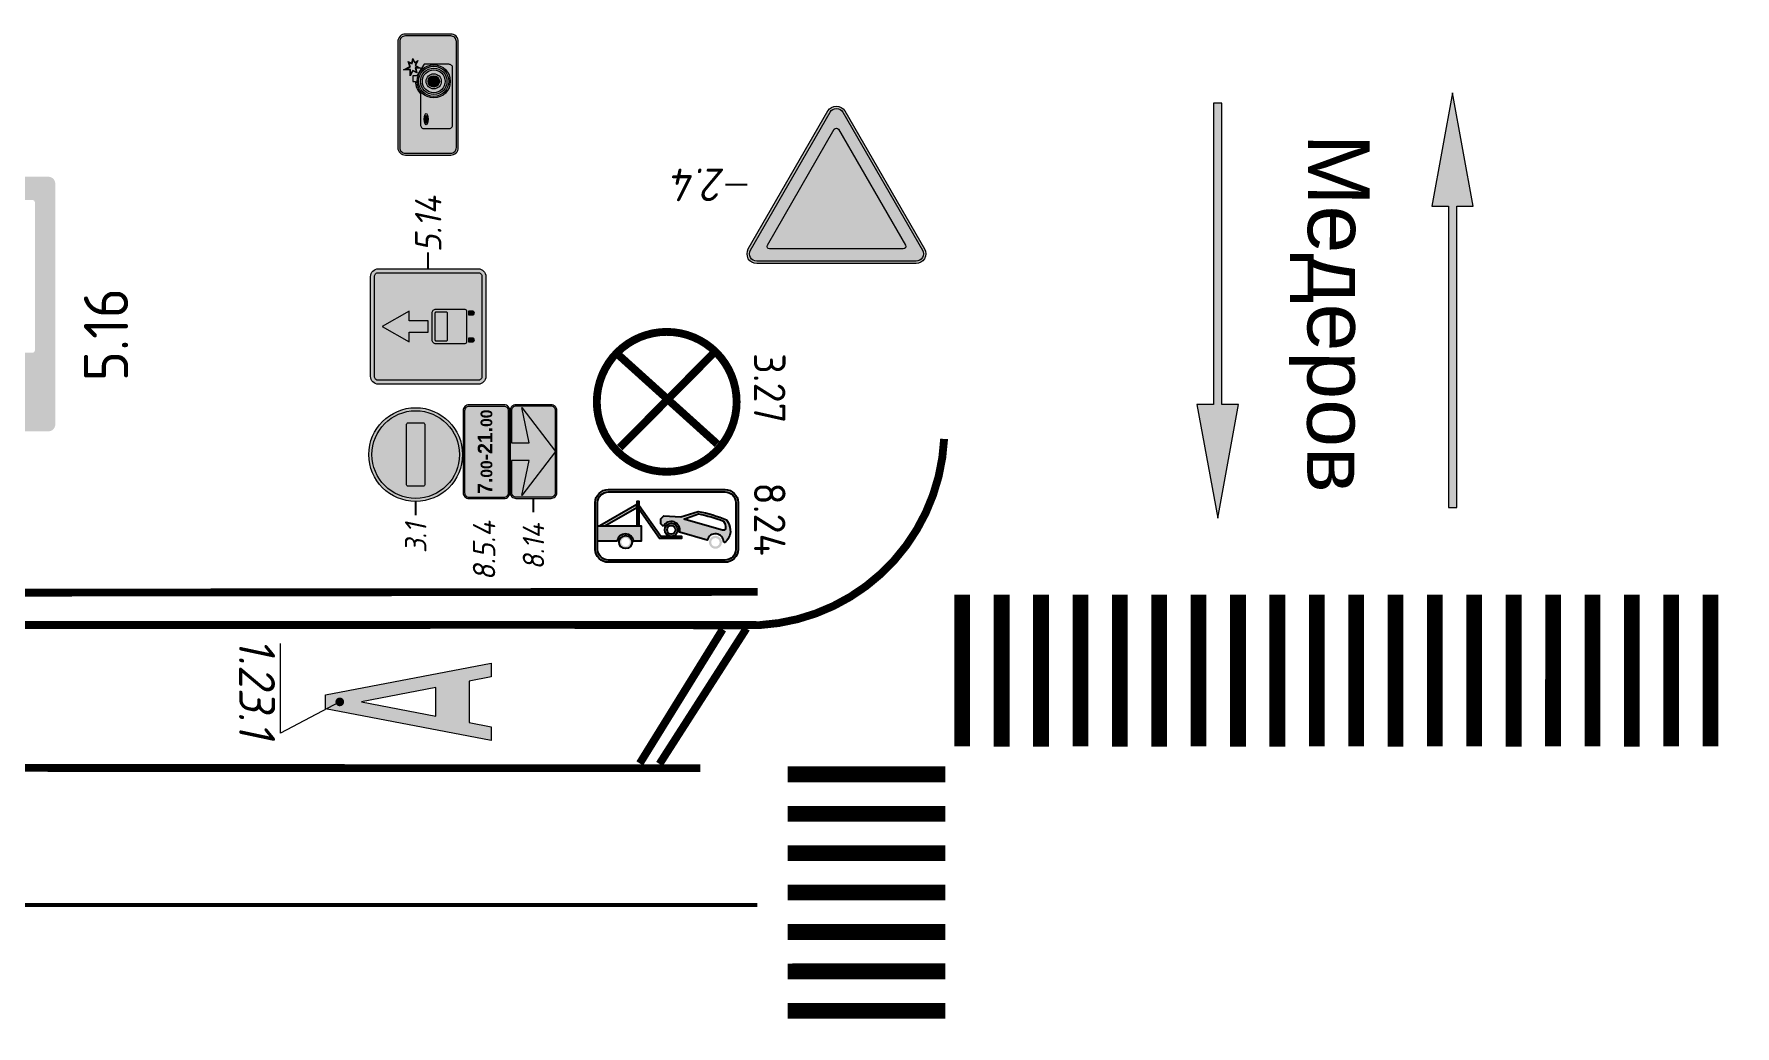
# Model space of a CAD drawing. Header units: millimetres. Extents: x 1734 to 2050, y 1482 to 1843.
# Drawn here: x 1951.28 to 1982.05, y 1504.1 to 1522.03 of the extents above; entities that cross this region are included whole.
import ezdxf
from ezdxf.enums import TextEntityAlignment as Align

# ---------------------------------------------------------------- set-up
doc = ezdxf.new("R2010")
doc.units = ezdxf.units.MM
for name, pattern in [('1.3', [17.848385, 5.910826, -0.0001, 11.937459]), ('1.5_1_3', [4, 0, -3, 1]), ('1.6_3_1', [4, 0, -1, 3]), ('JIS_02_0.7', [1.35, 0.75, -0.6])]:
    doc.linetypes.add(name, pattern=pattern)
for name, color, linetype, lineweight in [('знаки', 7, 'Continuous', 0), ('Описание', 7, 'Continuous', 15), ('разметка', 251, 'Continuous', 15)]:
    doc.layers.add(name, color=color, linetype=linetype, lineweight=lineweight)
doc.layers.add('КПЧ', color=9, linetype='Continuous')
doc.layers.add('Разметки', color=7, linetype='Continuous')
doc.styles.add('ROMAND', font='ROMAND.SHX', dxfattribs={"height": 2})
doc.styles.add('SASH', font='simplex8.shx', dxfattribs={"width": 0.9, "oblique": 12})
doc.styles.get("Standard").update_dxf_attribs({"font": 'arial.ttf'})
doc.styles.add('Знаки', font='arialbd.ttf')

# ---------------------------------------------------------------- blocks, each defined once
blk = doc.blocks.new('*U6')
at = {"color": 0, "linetype": 'ByBlock', "lineweight": 15, "const_width": 0.4}
for points in [[(1.794, 17.106), (5.773, 16.689)], [(1.69, 16.112), (5.668, 15.694)], [(1.586, 15.117), (5.564, 14.7)], [(1.481, 14.123), (5.46, 13.705)], [(1.377, 13.128), (5.355, 12.711)], [(1.273, 12.133), (5.251, 11.716)], [(1.168, 11.139), (5.147, 10.722)], [(1.064, 10.144), (5.042, 9.727)], [(0.96, 9.15), (4.938, 8.733)], [(0.855, 8.155), (4.834, 7.738)], [(0.751, 7.161), (4.729, 6.743)], [(0.647, 6.166), (4.625, 5.749)], [(0.542, 5.172), (4.521, 4.754)], [(0.438, 4.177), (4.416, 3.76)], [(0.334, 3.183), (4.312, 2.765)], [(0.23, 2.188), (4.208, 1.771)], [(0.125, 1.193), (4.103, 0.776)], [(0.021, 0.199), (3.999, -0.218)]]:
    blk.add_lwpolyline(points, dxfattribs=at)
blk = doc.blocks.new('*U2')
at = {"color": 0, "linetype": 'ByBlock', "lineweight": 15, "const_width": 0.4}
for points in [[(-19.095, 2.003), (-18.693, 5.837)], [(-18.101, 1.899), (-17.698, 5.733)], [(-17.106, 1.794), (-16.704, 5.629)], [(-16.112, 1.69), (-15.709, 5.524)], [(-15.117, 1.586), (-14.715, 5.42)], [(-14.123, 1.481), (-13.72, 5.316)], [(-13.128, 1.377), (-12.726, 5.211)], [(-12.133, 1.273), (-11.731, 5.107)], [(-11.139, 1.168), (-10.737, 5.003)], [(-10.144, 1.064), (-9.742, 4.898)], [(-9.15, 0.96), (-8.748, 4.794)], [(-8.155, 0.855), (-7.753, 4.69)], [(-7.161, 0.751), (-6.759, 4.585)], [(-6.166, 0.647), (-5.764, 4.481)], [(-5.172, 0.542), (-4.769, 4.377)], [(-4.177, 0.438), (-3.775, 4.272)], [(-3.183, 0.334), (-2.78, 4.168)], [(-2.188, 0.23), (-1.786, 4.064)], [(-1.193, 0.125), (-0.791, 3.959)], [(-0.199, 0.021), (0.203, 3.855)]]:
    blk.add_lwpolyline(points, dxfattribs=at)
blk = doc.blocks.new('*U8')
at = {"color": 0, "linetype": 'ByBlock', "const_width": 0.12}
blk.add_lwpolyline([(0.037, 0.048, 1), (-0.037, -0.048, 1)], format="xyb", close=True, dxfattribs=at)
at = {"layer": 'разметка', "color": 0}
blk.add_lwpolyline([(0, 0), (-0.868, 1.656), (1.629, 1.656)], dxfattribs=at)
at = {"layer": 'разметка', "color": 0, "style": 'SASH', "oblique": 12, "width": 0.9}
blk.add_attdef('RAZMETKA', text='', height=1, dxfattribs=at).set_placement((0.38, 1.441), align=Align.BOTTOM_CENTER)
blk = doc.blocks.new('1-23-1')
at = {"layer": 'разметка'}
h = blk.add_hatch(color=0, dxfattribs=at)
h.paths.add_polyline_path([(-0.45, 0), (-0.7, 0), (-0.125, 3), (0.125, 3), (0.7, 0), (0.45, 0), (0.373, 0.4), (-0.373, 0.4)])
h.paths.add_polyline_path([(0.258, 1), (0, 2.348), (-0.258, 1)], flags=16)
at = {"layer": 'разметка', "color": 0, "lineweight": 0, "flags": 128}
for points in [[(-0.45, 0), (-0.7, 0), (-0.125, 3), (0.125, 3), (0.7, 0), (0.45, 0), (0.373, 0.4), (-0.373, 0.4)], [(0.258, 1), (0, 2.348), (-0.258, 1)]]:
    blk.add_lwpolyline(points, close=True, dxfattribs=at)
blk = doc.blocks.new('tr')
at = {"layer": 'знаки', "true_color": 0xffffff}
h = blk.add_hatch(color=7, dxfattribs=at)
edge = h.paths.add_edge_path()
edge.add_arc((0, 3.621), 0.24, 30, 150)
edge.add_line((-0.208, 3.741), (-2.16, 0.36))
edge.add_arc((-1.952, 0.24), 0.24, 150, 270)
edge.add_line((-1.952, 0), (1.952, 0))
edge.add_arc((1.952, 0.24), 0.24, 270, 390)
edge.add_line((2.16, 0.36), (0.208, 3.741))
edge = h.paths.add_edge_path(flags=16)
edge.add_arc((0, 3.621), 0.18, 30, 150)
edge.add_line((-0.156, 3.711), (-2.108, 0.33))
edge.add_arc((-1.952, 0.24), 0.18, 150, 270)
edge.add_line((-1.952, 0.06), (1.952, 0.06))
edge.add_arc((1.952, 0.24), 0.18, 270, 390)
edge.add_line((2.108, 0.33), (0.156, 3.711))
at = {"layer": 'знаки'}
h = blk.add_hatch(color=1, dxfattribs=at)
edge = h.paths.add_edge_path()
edge.add_arc((0, 3.621), 0.18, 30, 150)
edge.add_line((-0.156, 3.711), (-2.108, 0.33))
edge.add_arc((-1.952, 0.24), 0.18, 150, 270)
edge.add_line((-1.952, 0.06), (1.952, 0.06))
edge.add_arc((1.952, 0.24), 0.18, 270, 390)
edge.add_line((2.108, 0.33), (0.156, 3.711))
edge = h.paths.add_edge_path(flags=16)
edge.add_line((-0.052, 3.291), (-1.692, 0.45))
edge.add_arc((-1.64, 0.42), 0.06, 150, 270)
edge.add_line((-1.64, 0.36), (1.64, 0.36))
edge.add_arc((1.64, 0.42), 0.06, 270, 390)
edge.add_line((1.692, 0.45), (0.052, 3.291))
edge.add_arc((0, 3.261), 0.06, 30, 150)
at = {"layer": 'знаки', "true_color": 0xffffff}
h = blk.add_hatch(color=7, dxfattribs=at)
edge = h.paths.add_edge_path()
edge.add_line((-0.052, 3.291), (-1.692, 0.45))
edge.add_arc((-1.64, 0.42), 0.06, 150, 270)
edge.add_line((-1.64, 0.36), (1.64, 0.36))
edge.add_arc((1.64, 0.42), 0.06, 270, 390)
edge.add_line((1.692, 0.45), (0.052, 3.291))
edge.add_arc((0, 3.261), 0.06, 30, 150)
at = {"layer": 'Defpoints'}
blk.add_lwpolyline([(2.192, 1.931), (2.719, 1.931)], dxfattribs=at)
at = {"layer": 'знаки'}
blk.add_lwpolyline([(0.208, 3.741, 0.57735), (-0.208, 3.741), (-2.16, 0.36), (-2.16, 0.36, 0.57735), (-1.952, 0), (1.952, 0, 0.57735), (2.16, 0.36), (0.208, 3.741)], format="xyb", dxfattribs=at)
at = {"layer": 'знаки', "color": 7, "true_color": 0xffffff}
blk.add_lwpolyline([(0.156, 3.711, 0.57735), (-0.156, 3.711), (-2.108, 0.33, 0.57735), (-1.952, 0.06), (1.952, 0.06, 0.57735), (2.108, 0.33)], format="xyb", close=True, dxfattribs=at)
at = {"layer": 'знаки', "color": 1}
blk.add_lwpolyline([(-0.052, 3.291), (-1.692, 0.45, 0.57735), (-1.64, 0.36), (1.64, 0.36, 0.57735), (1.692, 0.45), (0.052, 3.291, 0.57735)], format="xyb", close=True, dxfattribs=at)
blk = doc.blocks.new('*U15')
at = {"layer": 'знаки', "xscale": -1, "rotation": 180}
blk.add_blockref('tr', (0, 3.861), dxfattribs=at)
at = {"layer": 'знаки', "color": 0, "lineweight": 30, "style": 'SASH', "oblique": 12, "width": 0.9}
blk.add_text('2.4', height=0.8, dxfattribs=at).set_placement((2.719, 1.931), align=Align.MIDDLE_LEFT)
blk = doc.blocks.new('1-18-')
at = {"layer": 'разметка'}
blk.add_hatch(color=0, dxfattribs=at).paths.add_polyline_path([(-0.075, 5.45), (-0.075, 0), (0.075, 0), (0.075, 5.45), (0.375, 5.45), (0, 7.5), (-0.375, 5.45)])
at = {"layer": 'разметка', "color": 0, "lineweight": 0, "flags": 128}
blk.add_lwpolyline([(-0.075, 5.45), (-0.075, 0), (0.075, 0), (0.075, 5.45), (0.375, 5.45), (0, 7.5), (-0.375, 5.45)], close=True, dxfattribs=at)
blk = doc.blocks.new('*U49')
at = {"layer": 'знаки', "true_color": 0xffffff}
h = blk.add_hatch(color=7, dxfattribs=at)
edge = h.paths.add_edge_path()
edge.add_arc((0, 1.75), 1.75, 0, 360)
edge = h.paths.add_edge_path(flags=17)
edge.add_arc((0, 1.75), 1.637, 0, 360)
at = {"layer": 'знаки'}
h = blk.add_hatch(color=1, dxfattribs=at)
edge = h.paths.add_edge_path()
edge.add_arc((0, 1.75), 1.637, 0, 360)
edge = h.paths.add_edge_path(flags=16)
edge.add_arc((1.129, 1.468), 0.0565, 270, 360, ccw=False)
edge.add_line((1.129, 1.411), (-1.129, 1.411))
edge.add_arc((-1.129, 1.468), 0.0565, 180, 270, ccw=False)
edge.add_line((-1.185, 1.468), (-1.185, 2.032))
edge.add_arc((-1.129, 2.032), 0.0565, 90, 180, ccw=False)
edge.add_line((-1.129, 2.089), (1.129, 2.089))
edge.add_arc((1.129, 2.032), 0.0565, 0, 90, ccw=False)
edge.add_line((1.185, 2.032), (1.185, 1.468))
at = {"layer": 'знаки', "true_color": 0xffffff}
h = blk.add_hatch(color=7, dxfattribs=at)
edge = h.paths.add_edge_path()
edge.add_arc((1.129, 1.468), 0.0565, 270, 360, ccw=False)
edge.add_line((1.129, 1.411), (-1.129, 1.411))
edge.add_arc((-1.129, 1.468), 0.0565, 180, 270, ccw=False)
edge.add_line((-1.185, 1.468), (-1.185, 2.032))
edge.add_arc((-1.129, 2.032), 0.0565, 90, 180, ccw=False)
edge.add_line((-1.129, 2.089), (1.129, 2.089))
edge.add_arc((1.129, 2.032), 0.0565, 0, 90, ccw=False)
edge.add_line((1.185, 2.032), (1.185, 1.468))
at = {"layer": 'Defpoints'}
blk.add_lwpolyline([(-2.266, 1.75), (-1.766, 1.75)], dxfattribs=at)
at = {"layer": 'знаки', "color": 7, "true_color": 0xffffff}
blk.add_lwpolyline([(1.185, 1.468, -0.414214), (1.129, 1.411), (-1.129, 1.411, -0.414214), (-1.185, 1.468), (-1.185, 2.032, -0.414214), (-1.129, 2.089), (1.129, 2.089, -0.414214), (1.185, 2.032), (1.185, 1.468)], format="xyb", dxfattribs=at)
at = {"layer": 'знаки'}
blk.add_circle((0, 1.75), 1.75, dxfattribs=at)
at = {"layer": 'знаки', "color": 7, "true_color": 0xffffff}
blk.add_circle((0, 1.75), 1.637, dxfattribs=at)
at = {"layer": 'знаки', "color": 0, "lineweight": 30, "style": 'SASH', "oblique": 12, "width": 0.9}
blk.add_text('3.1', height=0.8, dxfattribs=at).set_placement((-3.677, 1.75), align=Align.MIDDLE_LEFT)
blk = doc.blocks.new('*U50')
at = {"layer": 'знаки'}
h = blk.add_hatch(color=256, dxfattribs=at)
edge = h.paths.add_edge_path()
edge.add_arc((-1.531, 1.531), 0.219, 90, 180)
edge.add_line((-1.75, 1.531), (-1.75, 0.219))
edge.add_arc((-1.531, 0.219), 0.219, 180, 270)
edge.add_line((-1.531, 0), (1.531, 0))
edge.add_arc((1.531, 0.219), 0.219, 270, 360)
edge.add_line((1.75, 0.219), (1.75, 1.531))
edge.add_arc((1.531, 1.531), 0.219, 360, 450)
edge.add_line((1.531, 1.75), (-1.531, 1.75))
edge = h.paths.add_edge_path(flags=16)
edge.add_line((0.328, 1.039), (1.641, 1.312))
edge.add_line((1.641, 1.312), (0, 0.055))
edge.add_line((0, 0.055), (-1.641, 1.312))
edge.add_line((-1.641, 1.312), (-0.328, 1.039))
edge.add_line((-0.328, 1.039), (-0.328, 1.695))
edge.add_line((-0.328, 1.695), (-1.531, 1.695))
edge.add_arc((-1.531, 1.531), 0.164, 90, 180)
edge.add_line((-1.695, 1.531), (-1.695, 0.219))
edge.add_arc((-1.531, 0.219), 0.164, 180, 270)
edge.add_line((-1.531, 0.055), (1.531, 0.055))
edge.add_arc((1.531, 0.219), 0.164, 270, 360)
edge.add_line((1.695, 0.219), (1.695, 1.531))
edge.add_arc((1.531, 1.531), 0.164, 360, 450)
edge.add_line((1.531, 1.695), (0.328, 1.695))
edge.add_line((0.328, 1.695), (0.328, 1.039))
at = {"layer": 'знаки', "true_color": 0xffffff}
h = blk.add_hatch(color=7, dxfattribs=at)
edge = h.paths.add_edge_path()
edge.add_line((0.328, 1.039), (1.641, 1.312))
edge.add_line((1.641, 1.312), (0, 0.055))
edge.add_line((0, 0.055), (-1.641, 1.312))
edge.add_line((-1.641, 1.312), (-0.328, 1.039))
edge.add_line((-0.328, 1.039), (-0.328, 1.695))
edge.add_line((-0.328, 1.695), (-1.531, 1.695))
edge.add_arc((-1.531, 1.531), 0.164, 90, 180)
edge.add_line((-1.695, 1.531), (-1.695, 0.219))
edge.add_arc((-1.531, 0.219), 0.164, 180, 270)
edge.add_line((-1.531, 0.055), (1.531, 0.055))
edge.add_arc((1.531, 0.219), 0.164, 270, 360)
edge.add_line((1.695, 0.219), (1.695, 1.531))
edge.add_arc((1.531, 1.531), 0.164, 360, 450)
edge.add_line((1.531, 1.695), (0.328, 1.695))
edge.add_line((0.328, 1.695), (0.328, 1.039))
at = {"layer": 'Defpoints'}
blk.add_lwpolyline([(-2.264, 0.875), (-1.764, 0.875)], dxfattribs=at)
at = {"layer": 'знаки'}
blk.add_lwpolyline([(-1.531, 1.75, 0.414214), (-1.75, 1.531), (-1.75, 0.219, 0.414214), (-1.531, 0), (1.531, 0, 0.414214), (1.75, 0.219), (1.75, 1.531, 0.414214), (1.531, 1.75), (-1.531, 1.75)], format="xyb", dxfattribs=at)
blk.add_lwpolyline([(0.328, 1.039), (1.641, 1.312), (0, 0.055), (-1.641, 1.312), (-0.328, 1.039), (-0.328, 1.695), (-1.531, 1.695, 0.414214), (-1.695, 1.531), (-1.695, 0.219, 0.414214), (-1.531, 0.055), (1.531, 0.055, 0.414214), (1.695, 0.219), (1.695, 1.531, 0.414214), (1.531, 1.695), (0.328, 1.695)], format="xyb", close=True, dxfattribs=at)
at = {"layer": 'знаки', "color": 0, "lineweight": 30, "style": 'SASH', "oblique": 12, "width": 0.9}
blk.add_text('8.14', height=0.8, dxfattribs=at).set_placement((-4.413, 0.875), align=Align.MIDDLE_LEFT)
blk = doc.blocks.new('*U53')
at = {"layer": 'знаки'}
h = blk.add_hatch(color=256, dxfattribs=at)
edge = h.paths.add_edge_path()
edge.add_arc((-1.531, 1.531), 0.219, 90, 180)
edge.add_line((-1.75, 1.531), (-1.75, 0.219))
edge.add_arc((-1.531, 0.219), 0.219, 180, 270)
edge.add_line((-1.531, 0), (1.531, 0))
edge.add_arc((1.531, 0.219), 0.219, 270, 360)
edge.add_line((1.75, 0.219), (1.75, 1.531))
edge.add_arc((1.531, 1.531), 0.219, 0, 90)
edge.add_line((1.531, 1.75), (-1.531, 1.75))
edge = h.paths.add_edge_path(flags=16)
edge.add_arc((-1.531, 1.531), 0.164, 90, 180)
edge.add_line((-1.695, 1.531), (-1.695, 0.219))
edge.add_arc((-1.531, 0.219), 0.164, 180, 270)
edge.add_line((-1.531, 0.055), (1.531, 0.055))
edge.add_arc((1.531, 0.219), 0.164, 270, 360)
edge.add_line((1.695, 0.219), (1.695, 1.531))
edge.add_arc((1.531, 1.531), 0.164, 0, 90)
edge.add_line((1.531, 1.695), (-1.531, 1.695))
at = {"layer": 'знаки', "true_color": 0xffffff}
h = blk.add_hatch(color=7, dxfattribs=at)
edge = h.paths.add_edge_path()
edge.add_arc((-1.531, 1.531), 0.164, 90, 180)
edge.add_line((-1.695, 1.531), (-1.695, 0.219))
edge.add_arc((-1.531, 0.219), 0.164, 180, 270)
edge.add_line((-1.531, 0.055), (1.531, 0.055))
edge.add_arc((1.531, 0.219), 0.164, 270, 360)
edge.add_line((1.695, 0.219), (1.695, 1.531))
edge.add_arc((1.531, 1.531), 0.164, 0, 90)
edge.add_line((1.531, 1.695), (-1.531, 1.695))
at = {"layer": 'знаки'}
blk.add_lwpolyline([(-1.531, 1.75, 0.414214), (-1.75, 1.531), (-1.75, 0.219, 0.414214), (-1.531, 0), (1.531, 0, 0.414214), (1.75, 0.219), (1.75, 1.531, 0.414214), (1.531, 1.75), (-1.531, 1.75)], format="xyb", dxfattribs=at)
blk.add_lwpolyline([(-1.531, 1.695, 0.414214), (-1.695, 1.531), (-1.695, 0.219, 0.414214), (-1.531, 0.055), (1.531, 0.055, 0.414214), (1.695, 0.219), (1.695, 1.531, 0.414214), (1.531, 1.695)], format="xyb", close=True, dxfattribs=at)
at = {"layer": 'знаки', "style": 'Знаки', "width": 0.95}
for s, p in [('.', (-1.171, 0.66)), ('-', (-0.323, 0.66)), ('.', (0.726, 0.66))]:
    blk.add_text(s, height=0.547, dxfattribs=at).set_placement(p)
blk.add_attdef('CH1', text='', height=0.547, dxfattribs=at).set_placement((-1.17, 0.66), align=Align.RIGHT)
for tag, height, p in [('M1', 0.437, (-0.646, 0.877)), ('CH2', 0.547, (0.322, 0.931)), ('M2', 0.437, (1.25, 0.879))]:
    blk.add_attdef(tag, text='', height=height, dxfattribs=at).set_placement(p, align=Align.MIDDLE_CENTER)
blk = doc.blocks.new('5.14')
at = {"layer": 'знаки', "true_color": 0xffffff}
h = blk.add_hatch(color=7, dxfattribs=at)
edge = h.paths.add_edge_path()
edge.add_arc((-1.517, 3.267), 0.233, 90, 180, ccw=False)
edge.add_line((-1.517, 3.5), (1.517, 3.5))
edge.add_arc((1.517, 3.267), 0.233, 0, 90, ccw=False)
edge.add_line((1.75, 3.267), (1.75, 0.233))
edge.add_arc((1.517, 0.233), 0.233, 270, 360, ccw=False)
edge.add_line((1.517, 0), (-1.517, 0))
edge.add_arc((-1.517, 0.233), 0.233, 180, 270, ccw=False)
edge.add_line((-1.75, 0.233), (-1.75, 3.267))
edge = h.paths.add_edge_path(flags=16)
edge.add_arc((-1.517, 3.267), 0.117, 90, 180, ccw=False)
edge.add_line((-1.517, 3.383), (1.517, 3.383))
edge.add_arc((1.517, 3.267), 0.117, 0, 90, ccw=False)
edge.add_line((1.633, 3.267), (1.633, 0.233))
edge.add_arc((1.517, 0.233), 0.117, 270, 360, ccw=False)
edge.add_line((1.517, 0.117), (-1.517, 0.117))
edge.add_arc((-1.517, 0.233), 0.117, 180, 270, ccw=False)
edge.add_line((-1.633, 0.233), (-1.633, 3.267))
at = {"layer": 'знаки'}
h = blk.add_hatch(color=5, dxfattribs=at)
edge = h.paths.add_edge_path()
edge.add_arc((-1.517, 3.267), 0.117, 90, 180, ccw=False)
edge.add_line((-1.517, 3.383), (1.517, 3.383))
edge.add_arc((1.517, 3.267), 0.117, 0, 90, ccw=False)
edge.add_line((1.633, 3.267), (1.633, 0.233))
edge.add_arc((1.517, 0.233), 0.117, 270, 360, ccw=False)
edge.add_line((1.517, 0.117), (-1.517, 0.117))
edge.add_arc((-1.517, 0.233), 0.117, 180, 270, ccw=False)
edge.add_line((-1.633, 0.233), (-1.633, 3.267))
h.paths.add_polyline_path([(0, 1.75), (0.175, 1.75), (0.175, 2.333), (0.467, 2.333), (0, 3.15), (-0.467, 2.333), (-0.175, 2.333), (-0.175, 1.75)], flags=16)
edge = h.paths.add_edge_path(flags=16)
edge.add_arc((0.467, 0.642), 0.0583, 270, 360, ccw=False)
edge.add_line((0.467, 0.583), (-0.467, 0.583))
edge.add_arc((-0.467, 0.642), 0.0583, 180, 270, ccw=False)
edge.add_line((-0.525, 0.642), (-0.525, 1.517))
edge.add_arc((-0.408, 1.517), 0.117, 90, 180, ccw=False)
edge.add_line((-0.408, 1.633), (0.408, 1.633))
edge.add_arc((0.408, 1.517), 0.117, 0, 90, ccw=False)
edge.add_line((0.525, 1.517), (0.525, 0.642))
edge = h.paths.add_edge_path(flags=0)
edge.add_arc((0.408, 1.517), 0.0292, 0, 90)
edge.add_line((0.408, 1.546), (-0.408, 1.546))
edge.add_arc((-0.408, 1.517), 0.0292, 90, 180)
edge.add_line((-0.438, 1.517), (-0.438, 1.196))
edge.add_arc((-0.408, 1.196), 0.0292, 180, 270)
edge.add_line((-0.408, 1.167), (0.408, 1.167))
edge.add_arc((0.408, 1.196), 0.0292, 270, 360)
edge.add_line((0.438, 1.196), (0.438, 1.517))
edge = h.paths.add_edge_path(flags=16)
edge.add_line((-0.35, 0.408), (-0.35, 0.525))
edge.add_line((-0.35, 0.525), (-0.467, 0.525))
edge.add_line((-0.467, 0.525), (-0.467, 0.408))
edge.add_arc((-0.408, 0.408), 0.0583, 180, 360)
edge = h.paths.add_edge_path(flags=16)
edge.add_line((0.467, 0.408), (0.467, 0.525))
edge.add_line((0.467, 0.525), (0.35, 0.525))
edge.add_line((0.35, 0.525), (0.35, 0.408))
edge.add_arc((0.408, 0.408), 0.0583, 180, 360)
at = {"layer": 'знаки', "true_color": 0xffffff}
blk.add_hatch(color=7, dxfattribs=at).paths.add_polyline_path([(0, 1.75), (0.175, 1.75), (0.175, 2.333), (0.467, 2.333), (0, 3.15), (-0.467, 2.333), (-0.175, 2.333), (-0.175, 1.75)])
h = blk.add_hatch(color=7, dxfattribs=at)
edge = h.paths.add_edge_path()
edge.add_arc((0.467, 0.642), 0.0583, 270, 360, ccw=False)
edge.add_line((0.467, 0.583), (-0.467, 0.583))
edge.add_arc((-0.467, 0.642), 0.0583, 180, 270, ccw=False)
edge.add_line((-0.525, 0.642), (-0.525, 1.517))
edge.add_arc((-0.408, 1.517), 0.117, 90, 180, ccw=False)
edge.add_line((-0.408, 1.633), (0.408, 1.633))
edge.add_arc((0.408, 1.517), 0.117, 0, 90, ccw=False)
edge.add_line((0.525, 1.517), (0.525, 0.642))
edge = h.paths.add_edge_path(flags=16)
edge.add_arc((0.408, 1.517), 0.0292, 0, 90)
edge.add_line((0.408, 1.546), (-0.408, 1.546))
edge.add_arc((-0.408, 1.517), 0.0292, 90, 180)
edge.add_line((-0.438, 1.517), (-0.438, 1.196))
edge.add_arc((-0.408, 1.196), 0.0292, 180, 270)
edge.add_line((-0.408, 1.167), (0.408, 1.167))
edge.add_arc((0.408, 1.196), 0.0292, 270, 360)
edge.add_line((0.438, 1.196), (0.438, 1.517))
h = blk.add_hatch(color=7, dxfattribs=at)
edge = h.paths.add_edge_path()
edge.add_line((-0.35, 0.408), (-0.35, 0.525))
edge.add_line((-0.35, 0.525), (-0.467, 0.525))
edge.add_line((-0.467, 0.525), (-0.467, 0.408))
edge.add_arc((-0.408, 0.408), 0.0583, 180, 360)
h = blk.add_hatch(color=7, dxfattribs=at)
edge = h.paths.add_edge_path()
edge.add_line((0.467, 0.408), (0.467, 0.525))
edge.add_line((0.467, 0.525), (0.35, 0.525))
edge.add_line((0.35, 0.525), (0.35, 0.408))
edge.add_arc((0.408, 0.408), 0.0583, 180, 360)
at = {"layer": 'Defpoints'}
blk.add_lwpolyline([(1.75, 1.75), (2.25, 1.75)], dxfattribs=at)
at = {"layer": 'знаки'}
blk.add_lwpolyline([(-1.75, 3.267, -0.414214), (-1.517, 3.5), (1.517, 3.5, -0.414214), (1.75, 3.267), (1.75, 0.233, -0.414214), (1.517, 0), (-1.517, 0, -0.414214), (-1.75, 0.233), (-1.75, 3.267)], format="xyb", dxfattribs=at)
at = {"layer": 'знаки', "color": 7, "true_color": 0xffffff}
for points in [[(-1.633, 3.267, -0.414214), (-1.517, 3.383), (1.517, 3.383, -0.414214), (1.633, 3.267), (1.633, 0.233, -0.414214), (1.517, 0.117), (-1.517, 0.117, -0.414214), (-1.633, 0.233)], [(0.438, 1.517, 0.414214), (0.408, 1.546), (-0.408, 1.546, 0.414214), (-0.438, 1.517), (-0.438, 1.196, 0.414214), (-0.408, 1.167), (0.408, 1.167, 0.414214), (0.438, 1.196), (0.438, 1.517)], [(-0.35, 0.408), (-0.35, 0.525), (-0.467, 0.525), (-0.467, 0.408, 1)], [(0.467, 0.408), (0.467, 0.525), (0.35, 0.525), (0.35, 0.408, 1)]]:
    blk.add_lwpolyline(points, format="xyb", close=True, dxfattribs=at)
blk.add_lwpolyline([(0, 1.75), (0.175, 1.75), (0.175, 2.333), (0.467, 2.333), (0, 3.15), (-0.467, 2.333), (-0.175, 2.333), (-0.175, 1.75)], close=True, dxfattribs=at)
blk.add_lwpolyline([(0.525, 0.642, -0.414214), (0.467, 0.583), (-0.467, 0.583, -0.414214), (-0.525, 0.642), (-0.525, 1.517, -0.414214), (-0.408, 1.633), (0.408, 1.633, -0.414214), (0.525, 1.517), (0.525, 0.642)], format="xyb", dxfattribs=at)
at = {"layer": 'знаки', "color": 0, "lineweight": 30, "style": 'SASH', "oblique": 12, "width": 0.9}
blk.add_text('5.14', height=0.8, dxfattribs=at).set_placement((2.25, 1.75), align=Align.MIDDLE_LEFT)
blk = doc.blocks.new('*U54')
at = {"layer": 'знаки'}
h = blk.add_hatch(color=256, dxfattribs=at)
edge = h.paths.add_edge_path()
edge.add_arc((-1.531, 1.531), 0.219, 90, 180)
edge.add_line((-1.75, 1.531), (-1.75, 0.219))
edge.add_arc((-1.531, 0.219), 0.219, 180, 270)
edge.add_line((-1.531, 0), (1.531, 0))
edge.add_arc((1.531, 0.219), 0.219, 270, 360)
edge.add_line((1.75, 0.219), (1.75, 1.531))
edge.add_arc((1.531, 1.531), 0.219, 360, 450)
edge.add_line((1.531, 1.75), (-1.531, 1.75))
edge = h.paths.add_edge_path(flags=16)
edge.add_arc((-1.531, 1.531), 0.164, 90, 180)
edge.add_line((-1.695, 1.531), (-1.695, 0.219))
edge.add_arc((-1.531, 0.219), 0.164, 180, 270)
edge.add_line((-1.531, 0.055), (1.531, 0.055))
edge.add_arc((1.531, 0.219), 0.164, 270, 360)
edge.add_line((1.695, 0.219), (1.695, 1.531))
edge.add_arc((1.531, 1.531), 0.164, 0, 90)
edge.add_line((1.531, 1.695), (-1.531, 1.695))
at = {"layer": 'знаки', "true_color": 0xffffff}
h = blk.add_hatch(color=7, dxfattribs=at)
edge = h.paths.add_edge_path()
edge.add_arc((-1.531, 1.531), 0.164, 90, 180)
edge.add_line((-1.695, 1.531), (-1.695, 0.219))
edge.add_arc((-1.531, 0.219), 0.164, 180, 270)
edge.add_line((-1.531, 0.055), (1.531, 0.055))
edge.add_arc((1.531, 0.219), 0.164, 270, 360)
edge.add_line((1.695, 0.219), (1.695, 1.531))
edge.add_arc((1.531, 1.531), 0.164, 0, 90)
edge.add_line((1.531, 1.695), (-1.531, 1.695))
at = {"layer": 'знаки'}
h = blk.add_hatch(color=256, dxfattribs=at)
h.paths.add_polyline_path([(0.684, 1.312), (0.547, 1.389), (0.711, 1.389), (0.711, 1.586), (0.809, 1.4), (0.952, 1.455), (0.908, 1.345), (1.039, 1.312), (0.93, 1.258), (0.984, 1.17), (0.842, 1.236), (0.766, 1.094), (0.766, 1.23), (0.629, 1.203)])
h.paths.add_polyline_path([(0.698, 1.317), (0.589, 1.378), (0.722, 1.378), (0.722, 1.542), (0.804, 1.386), (0.932, 1.435), (0.893, 1.338), (1.008, 1.309), (0.914, 1.262), (0.956, 1.196), (0.837, 1.25), (0.777, 1.137), (0.777, 1.244), (0.649, 1.218)], flags=16)
h = blk.add_hatch(color=256, dxfattribs=at)
edge = h.paths.add_edge_path()
edge.add_line((0.875, 0.984), (0.547, 1.203))
edge.add_line((0.547, 1.203), (0.547, 1.312))
edge.add_line((0.547, 1.312), (0.383, 1.312))
edge.add_line((0.383, 1.312), (0.383, 1.236))
edge.add_arc((0.383, 0.711), 0.525, 90, 133.1834)
edge.add_line((0.024, 1.094), (-0.875, 1.094))
edge.add_arc((-0.875, 0.984), 0.109, 90, 180)
edge.add_line((-0.984, 0.984), (-0.984, 0.273))
edge.add_arc((-0.875, 0.273), 0.109, 180, 270)
edge.add_line((-0.875, 0.164), (0.766, 0.164))
edge.add_arc((0.766, 0.273), 0.109, 270, 360)
edge.add_line((0.875, 0.273), (0.875, 0.984))
edge = h.paths.add_edge_path(flags=16)
edge.add_arc((0.383, 0.711), 0.48, 0, 360)
edge = h.paths.add_edge_path(flags=16)
edge.add_ellipse((-0.711, 0.93), major_axis=(-0.164, 0), ratio=0.333333, start_angle=0, end_angle=360)
h = blk.add_hatch(color=256, dxfattribs=at)
edge = h.paths.add_edge_path()
edge.add_arc((0.383, 0.711), 0.437, 0, 360)
edge = h.paths.add_edge_path(flags=17)
edge.add_arc((0.383, 0.711), 0.383, 0, 360)
h = blk.add_hatch(color=256, dxfattribs=at)
edge = h.paths.add_edge_path()
edge.add_arc((0.383, 0.711), 0.328, 0, 360)
edge = h.paths.add_edge_path(flags=17)
edge.add_arc((0.383, 0.711), 0.219, 0, 360)
h = blk.add_hatch(color=256, dxfattribs=at)
edge = h.paths.add_edge_path()
edge.add_ellipse((-0.711, 0.93), major_axis=(-0.109, 0), ratio=0.25, start_angle=0, end_angle=360, ccw=False)
h = blk.add_hatch(color=256, dxfattribs=at)
edge = h.paths.add_edge_path()
edge.add_arc((0.383, 0.711), 0.164, 0, 360)
blk.add_lwpolyline([(-1.531, 1.75, 0.414214), (-1.75, 1.531), (-1.75, 0.219, 0.414214), (-1.531, 0), (1.531, 0, 0.414214), (1.75, 0.219), (1.75, 1.531, 0.414214), (1.531, 1.75), (-1.531, 1.75)], format="xyb", dxfattribs=at)
blk.add_lwpolyline([(-1.531, 1.695, 0.414214), (-1.695, 1.531), (-1.695, 0.219, 0.414214), (-1.531, 0.055), (1.531, 0.055, 0.414214), (1.695, 0.219), (1.695, 1.531, 0.414214), (1.531, 1.695)], format="xyb", close=True, dxfattribs=at)
for points in [[(0.684, 1.312), (0.547, 1.389), (0.711, 1.389), (0.711, 1.586), (0.809, 1.4), (0.952, 1.455), (0.908, 1.345), (1.039, 1.312), (0.93, 1.258), (0.984, 1.17), (0.842, 1.236), (0.766, 1.094), (0.766, 1.23), (0.629, 1.203)], [(0.698, 1.317), (0.589, 1.378), (0.722, 1.378), (0.722, 1.542), (0.804, 1.386), (0.932, 1.435), (0.893, 1.338), (1.008, 1.309), (0.914, 1.262), (0.956, 1.196), (0.837, 1.25), (0.777, 1.137), (0.777, 1.244), (0.649, 1.218)]]:
    blk.add_lwpolyline(points, close=True, dxfattribs=at)
at = {"layer": 'знаки', "flags": 128}
blk.add_lwpolyline([(0.875, 0.984), (0.547, 1.203), (0.547, 1.312), (0.383, 1.312), (0.383, 1.236, 0.190685), (0.024, 1.094), (-0.875, 1.094, 0.414214), (-0.984, 0.984), (-0.984, 0.273, 0.414214), (-0.875, 0.164), (0.766, 0.164, 0.414214), (0.875, 0.273)], format="xyb", close=True, dxfattribs=at)
at = {"layer": 'знаки', "color": 7, "true_color": 0xffffff}
for radius in [0.48, 0.328, 0.164]:
    blk.add_circle((0.383, 0.711), radius, dxfattribs=at)
at = {"layer": 'знаки'}
for radius in [0.437, 0.383, 0.219]:
    blk.add_circle((0.383, 0.711), radius, dxfattribs=at)
at = {"layer": 'знаки', "color": 7, "true_color": 0xffffff}
blk.add_ellipse((-0.711, 0.93), major_axis=(-0.164, 0), ratio=0.333333, dxfattribs=at)
at = {"layer": 'знаки', "extrusion": (0, 0, -1)}
blk.add_ellipse((-0.711, 0.93), major_axis=(-0.109, 0), ratio=0.25, start_param=-3.141592653589793, end_param=3.141592653589793, dxfattribs=at)

msp = doc.modelspace()

# ---------------------------------------------------------------- hatches: boundary and pattern name
at = {"linetype": 'Continuous'}
h = msp.add_hatch(color=4, dxfattribs=at)
h.paths.add_polyline_path([(1951.668, 1519.325, 0.414214), (1951.543, 1519.45), (1948.045, 1519.45, 0.414214), (1947.92, 1519.325), (1947.92, 1514.973, 0.414214), (1948.045, 1514.848), (1951.543, 1514.848, 0.414214), (1951.668, 1514.973)])
h.paths.add_polyline_path([(1948.279, 1519.03, 0.414214), (1948.229, 1518.98), (1948.229, 1516.318, 0.414214), (1948.279, 1516.268), (1951.251, 1516.268, 0.414214), (1951.301, 1516.318), (1951.301, 1518.98, 0.414214), (1951.251, 1519.03)], flags=16)
at = {"lineweight": 5}
h = msp.add_hatch(color=7, dxfattribs=at)
h.dxf.hatch_style = 1
h.paths.add_polyline_path([(1963.84, 1513.201), (1963.811, 1513.245, 0.054165), (1963.299, 1513.4), (1962.98, 1513.302), (1962.673, 1513.321), (1962.623, 1513.265), (1962.623, 1513.173), (1962.667, 1513.129, -0.896878), (1962.96, 1513.026), (1963.46, 1512.88, -0.88868), (1963.759, 1512.844), (1963.772, 1512.839, 0.217669), (1963.881, 1513.027, 0.066532)], flags=0)
h.paths.add_polyline_path([(1963.036, 1513.26), (1963.302, 1513.359, -0.035096), (1963.754, 1513.225, -0.16621), (1963.792, 1513.09, -0.41795), (1963.736, 1513.061)], flags=0)
h.paths.add_polyline_path([(1962.928, 1513.067, 1), (1962.692, 1513.067, 0.362322), (1962.789, 1512.951), (1962.831, 1512.951, 0.362322)], flags=0)
h.paths.add_polyline_path([(1962.733, 1513.067, -1), (1962.886, 1513.067, -1)], flags=0)
h.paths.add_polyline_path([(1963.727, 1512.842, 1), (1963.491, 1512.842, 0.334886), (1963.576, 1512.729), (1963.641, 1512.729, 0.334886)], flags=0)
h.paths.add_polyline_path([(1963.532, 1512.842, -1), (1963.685, 1512.842, -1)], flags=0)
h.paths.add_polyline_path([(1963.977, 1512.714), (1963.977, 1512.729), (1963.641, 1512.729, -0.140008), (1963.576, 1512.729), (1961.998, 1512.729, -0.064551), (1961.968, 1512.729), (1961.477, 1512.729), (1961.477, 1512.714, 0.031055), (1961.479, 1512.69), (1963.975, 1512.69, 0.031055)], flags=0)
h.paths.add_polyline_path([(1962.101, 1512.846, 1), (1961.865, 1512.846, 0.376937), (1961.968, 1512.729), (1961.998, 1512.729, 0.376937)], flags=0)
h.paths.add_polyline_path([(1961.906, 1512.846, -1), (1962.059, 1512.846, -1)], flags=0)
h.paths.add_polyline_path([(1962.263, 1513.137), (1961.477, 1513.137), (1961.477, 1512.864), (1961.83, 1512.864, -0.862024), (1962.13, 1512.864), (1962.263, 1512.864)], flags=0)
h.paths.add_polyline_path([(1962.23, 1513.578), (1962.186, 1513.578), (1962.186, 1513.137), (1962.23, 1513.137)], flags=0)
h.paths.add_polyline_path([(1962.186, 1513.472), (1962.186, 1513.526), (1961.517, 1513.137), (1961.61, 1513.137)], flags=0)
h.paths.add_polyline_path([(1962.23, 1513.508), (1962.23, 1513.436), (1962.599, 1512.911), (1962.993, 1512.911), (1962.993, 1512.951), (1962.831, 1512.951, -0.090424), (1962.789, 1512.951), (1962.622, 1512.951)], flags=0)
h.paths.add_polyline_path([(1963.784, 1513.795), (1961.67, 1513.795, 0.414214), (1961.436, 1513.561), (1961.436, 1512.714, 0.414214), (1961.67, 1512.48), (1963.784, 1512.48, 0.414214), (1964.018, 1512.714), (1964.018, 1513.561, 0.414214)])
h.paths.add_polyline_path([(1963.784, 1513.753, -0.414214), (1963.977, 1513.561), (1963.977, 1512.714, -0.414214), (1963.784, 1512.521), (1961.67, 1512.521, -0.414214), (1961.477, 1512.714), (1961.477, 1513.561, -0.414214), (1961.67, 1513.753)], flags=16)
h.paths.add_polyline_path([(1962.23, 1513.578), (1962.23, 1513.508), (1962.622, 1512.951), (1962.789, 1512.951, -0.362322), (1962.692, 1513.067, -1), (1962.928, 1513.067, -0.362322), (1962.831, 1512.951), (1962.993, 1512.951), (1962.993, 1512.911), (1962.599, 1512.911), (1962.23, 1513.436), (1962.23, 1513.137), (1961.517, 1513.137), (1962.186, 1513.526), (1962.186, 1513.578)], flags=0)
h.paths.add_polyline_path([(1962.673, 1513.321), (1962.98, 1513.302), (1963.299, 1513.4, -0.054165), (1963.811, 1513.245), (1963.84, 1513.201, -0.066532), (1963.881, 1513.027, -0.217669), (1963.772, 1512.839), (1963.759, 1512.844, 0.88868), (1963.46, 1512.88), (1962.96, 1513.026, 0.896878), (1962.667, 1513.129), (1962.623, 1513.173), (1962.623, 1513.265)], flags=0)
h.paths.add_polyline_path([(1962.101, 1512.846, -0.376937), (1961.998, 1512.729), (1963.576, 1512.729, -0.334886), (1963.491, 1512.842, -1), (1963.727, 1512.842, -0.498255), (1963.576, 1512.729), (1961.998, 1512.729, -0.452499), (1961.865, 1512.846, -1)], flags=0)
h = msp.add_hatch(color=7, dxfattribs=at)
h.dxf.hatch_style = 1
h.paths.add_polyline_path([(1962.928, 1513.067, 1), (1962.692, 1513.067, 0.362322), (1962.789, 1512.951), (1962.831, 1512.951, 0.362322)], flags=17)
h.paths.add_polyline_path([(1962.733, 1513.067, -1), (1962.886, 1513.067, -1)], flags=16)
h.paths.add_polyline_path([(1963.727, 1512.842, 1), (1963.491, 1512.842, 0.334886), (1963.576, 1512.729), (1963.641, 1512.729, 0.334886)])
h.paths.add_polyline_path([(1963.532, 1512.842, -1), (1963.685, 1512.842, -1)], flags=16)
h.paths.add_polyline_path([(1962.993, 1512.951), (1962.831, 1512.951, -0.090424), (1962.789, 1512.951), (1962.622, 1512.951), (1962.23, 1513.508), (1962.23, 1513.436), (1962.599, 1512.911), (1962.993, 1512.911)])
h.paths.add_polyline_path([(1962.23, 1513.578), (1962.186, 1513.578), (1962.186, 1513.137), (1962.23, 1513.137)])
h.paths.add_polyline_path([(1962.186, 1513.472), (1962.186, 1513.526), (1961.517, 1513.137), (1961.61, 1513.137)])
h.paths.add_polyline_path([(1962.263, 1513.137), (1961.477, 1513.137), (1961.477, 1512.864), (1961.83, 1512.864, -0.862024), (1962.13, 1512.864), (1962.263, 1512.864)])
h.paths.add_polyline_path([(1961.865, 1512.846, 0.376937), (1961.968, 1512.729), (1961.998, 1512.729, 0.376937), (1962.101, 1512.846, 1)])
h.paths.add_polyline_path([(1962.059, 1512.846, -1), (1961.906, 1512.846, -1)], flags=16)
h = msp.add_hatch(color=7, dxfattribs=at)
h.dxf.hatch_style = 1
h.paths.add_polyline_path([(1963.84, 1513.201), (1963.811, 1513.245, 0.054165), (1963.299, 1513.4), (1962.98, 1513.302), (1962.673, 1513.321), (1962.623, 1513.265), (1962.623, 1513.173), (1962.667, 1513.129, -0.896878), (1962.96, 1513.026), (1963.46, 1512.88, -0.88868), (1963.759, 1512.844), (1963.772, 1512.839, 0.217669), (1963.881, 1513.027, 0.066532)])
h.paths.add_polyline_path([(1963.036, 1513.26), (1963.302, 1513.359, -0.035096), (1963.754, 1513.225, -0.16621), (1963.792, 1513.09, -0.41795), (1963.736, 1513.061)], flags=16)

# ---------------------------------------------------------------- linework, layer by layer
at = {"color": 1, "linetype": 'Continuous', "const_width": 0.142}
msp.add_lwpolyline([(1961.463, 1515.381, 1), (1963.992, 1515.381, 1)], format="xyb", close=True, dxfattribs=at)
for points in [[(1961.819, 1516.261), (1963.64, 1514.619)], [(1961.88, 1514.554), (1963.569, 1516.256)]]:
    msp.add_lwpolyline(points, dxfattribs=at)
at = {"layer": 'КПЧ', "color": 5, "lineweight": 30, "const_width": 0.142}
msp.add_lwpolyline([(1964.375, 1511.946), (1832.797, 1511.809)], dxfattribs=at)
at = {"layer": 'КПЧ', "color": 7, "lineweight": 30, "const_width": 0.142}
msp.add_lwpolyline([(1964.349, 1511.351), (1912.868, 1511.33)], dxfattribs=at)
at = {"layer": 'Разметки', "color": 7, "linetype": '1.3', "lineweight": 0, "const_width": 0.142, "flags": 128}
msp.add_lwpolyline([(1967.745, 1514.711), (1967.745, 1514.711, -0.411611), (1964.064, 1511.342), (1961.062, 1511.344)], format="xyb", dxfattribs=at)
at = {"layer": 'Разметки', "color": 255}
for points in [[(1961.67, 1513.795), (1963.784, 1513.795, -0.414214), (1964.018, 1513.561), (1964.018, 1512.714, -0.414214), (1963.784, 1512.48), (1961.67, 1512.48, -0.414214), (1961.436, 1512.714), (1961.436, 1513.561, -0.414214)], [(1961.67, 1513.753), (1963.784, 1513.753, -0.414214), (1963.977, 1513.561), (1963.977, 1512.714, -0.414214), (1963.784, 1512.521), (1961.67, 1512.521, -0.414214), (1961.477, 1512.714), (1961.477, 1513.561, -0.414214)]]:
    msp.add_lwpolyline(points, format="xyb", close=True, dxfattribs=at)
for points in [[(1961.61, 1513.137), (1962.186, 1513.472), (1962.186, 1513.526), (1961.517, 1513.137)], [(1962.23, 1513.137), (1962.23, 1513.578), (1962.186, 1513.578), (1962.186, 1513.137)], [(1962.23, 1513.508), (1962.622, 1512.951), (1962.993, 1512.951), (1962.993, 1512.911), (1962.599, 1512.911), (1962.23, 1513.436)]]:
    msp.add_lwpolyline(points, dxfattribs=at)
for points in [[(1962.667, 1513.129), (1962.623, 1513.173), (1962.623, 1513.265), (1962.673, 1513.321), (1962.98, 1513.302), (1963.299, 1513.4, -0.054165), (1963.811, 1513.245), (1963.84, 1513.201, -0.066532), (1963.881, 1513.027, -0.217669), (1963.772, 1512.839), (1963.759, 1512.844, 0.88868), (1963.46, 1512.88), (1962.96, 1513.026, 0.896878), (1962.667, 1513.129)], [(1961.477, 1513.137), (1962.263, 1513.137), (1962.263, 1512.864), (1962.13, 1512.864, 0.862024), (1961.83, 1512.864), (1961.477, 1512.864)], [(1963.036, 1513.26), (1963.302, 1513.359, -0.035096), (1963.754, 1513.225, -0.16621), (1963.792, 1513.09, -0.41795), (1963.736, 1513.061), (1963.036, 1513.26)]]:
    msp.add_lwpolyline(points, format="xyb", dxfattribs=at)
at = {"layer": 'Разметки', "color": 2, "linetype": '1.3', "lineweight": 0, "const_width": 0.142, "flags": 128}
for points in [[(1963.74, 1511.268), (1962.24, 1508.845)], [(1963.335, 1508.758), (1951.528, 1508.762)]]:
    msp.add_lwpolyline(points, dxfattribs=at)
at = {"layer": 'Разметки', "color": 2, "linetype": 'JIS_02_0.7', "lineweight": 0, "const_width": 0.142, "flags": 128}
msp.add_lwpolyline([(1964.169, 1511.284), (1962.597, 1508.835)], dxfattribs=at)
at = {"layer": 'Разметки', "color": 2, "linetype": '1.5_1_3', "lineweight": 0, "const_width": 0.142, "flags": 128}
msp.add_lwpolyline([(1952.512, 1508.765), (1931.369, 1508.767)], dxfattribs=at)
at = {"layer": 'Разметки', "linetype": '1.6_3_1', "lineweight": 0, "const_width": 0.0712, "flags": 128}
msp.add_lwpolyline([(1964.369, 1506.285), (1832.821, 1506.265)], dxfattribs=at)
at = {"layer": 'Разметки', "color": 255}
for centre, radius in [((1962.81, 1513.067), 0.118), ((1962.81, 1513.067), 0.0765), ((1961.983, 1512.846), 0.118)]:
    msp.add_circle(centre, radius, dxfattribs=at)

# ---------------------------------------------------------------- block references
at = {"layer": 'знаки'}
for name, p, xscale, yscale, zscale, rotation in [('*U54', (1958.958, 1520.935), 0.625479395536603, 0.625479395536603, 0.625479395536603, 89.99999999999999), ('*U15', (1965.797, 1520.728), 0.7376622389709998, 0.7376622389709998, 0.7376622389709998, 180), ('5.14', (1959.456, 1516.743), 0.5956397692319138, 0.5956397692319138, 0.5956397692319138, 89.99999999999999), ('*U49', (1959.034, 1514.428), 0.4839303767251448, 0.4839303767251448, 0.4839303767251448, 89.99999999999999), ('*U50', (1960.741, 1514.482), 0.4839303767251448, 0.4839303767251448, 0.4839303767251448, 89.99999999999999)]:
    msp.add_blockref(name, p, dxfattribs=dict(at, xscale=xscale, yscale=yscale, zscale=zscale, rotation=rotation))
at = {"layer": 'знаки', "xscale": 0.4839303767251448, "yscale": 0.4839303767251448, "zscale": 0.4839303767251448, "rotation": 89.99999999999999}
msp.add_blockref('*U53', (1959.892, 1514.479), dxfattribs=at).add_auto_attribs({'M2': '00', 'CH2': '21', 'M1': '00', 'CH1': '7'})
at = {"layer": 'разметка', "color": 7, "rotation": 180}
msp.add_blockref('1-18-', (1972.693, 1520.78), dxfattribs=at)
at = {"layer": 'разметка', "color": 7}
msp.add_blockref('1-18-', (1976.941, 1513.469), dxfattribs=at)
at = {"layer": 'разметка', "color": 41, "true_color": 0xf4ee51}
ref = msp.add_blockref('*U8', (1956.814, 1509.957), dxfattribs=dict(at, xscale=0.6489819056458934, yscale=0.6489819056458934, zscale=0.6489819056458934, rotation=89.99999999999999))
ref.add_attrib('RAZMETKA', '1.23.1', dxfattribs={"color": 0, "height": 0.649, "rotation": 270, "style": 'SASH', "oblique": 12, "width": 0.9}).set_placement((1954.798, 1510.204), align=Align.BOTTOM_CENTER)
at = {"layer": 'разметка', "color": 41, "true_color": 0xf4ee51, "rotation": 89.99999999999999}
msp.add_blockref('1-23-1', (1959.553, 1509.958), dxfattribs=at)
at = {"layer": 'Разметки', "color": 7, "xscale": -0.712388565240056, "yscale": 0.7123885652400561, "zscale": 0.7123885652400561, "rotation": 174.0117768827568}
for name, p in [('*U2', (1981.751, 1511.897)), ('*U6', (1964.916, 1508.79))]:
    msp.add_blockref(name, p, dxfattribs=at)

# ---------------------------------------------------------------- texts
at = {"color": 7, "linetype": 'Continuous', "style": 'ROMAND', "width": 0.9}
for s, height, rotation, p in [('5.16', 0.8, 90, (1952.986, 1515.752)), ('3.27', 0.5699, 270, (1964.305, 1516.264)), ('8.24', 0.5699, 270, (1964.305, 1513.924))]:
    msp.add_text(s, height=height, rotation=rotation, dxfattribs=at).set_placement(p)
at = {"layer": 'знаки', "color": 0, "lineweight": 30, "style": 'SASH', "oblique": 12, "width": 0.9}
msp.add_text('8.5.4', height=0.405, rotation=90, dxfattribs=at).set_placement((1959.424, 1512.153), align=Align.MIDDLE_LEFT)
at = {"layer": 'Описание', "color": 7}
msp.add_text('Медеров', height=1.1133, rotation=269.8222, dxfattribs=at).set_placement((1974.33, 1520.227, 637.494))

doc.saveas('drawing.dxf')
